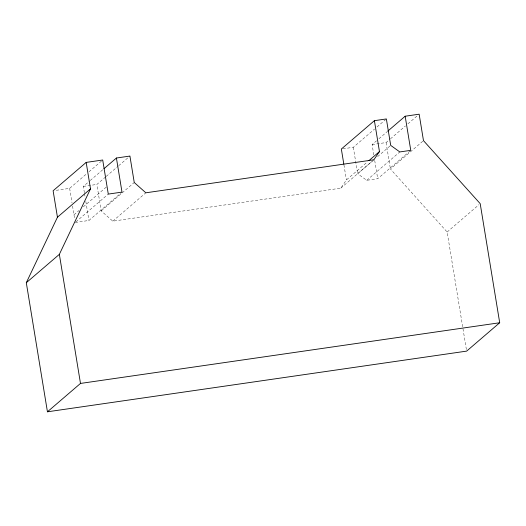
<?xml version="1.0" encoding="UTF-8"?>
<svg xmlns="http://www.w3.org/2000/svg" width="526" height="526" viewBox="0 0 526 526"><rect width="100%" height="100%" fill="white"/><g stroke="black" fill="none" stroke-linecap="round" stroke-linejoin="round"><path stroke-width="0.39" stroke-dasharray="2.63 1.97" d="M105.601 176.94L96.869 184.435L101.196 210.88L112.794 221.163L340.809 188.157L346.404 179.945L367.608 161.745M56.269 190.313L69.649 188.374L86.488 173.922M88.986 171.785L102.708 160.009M84.397 192.733L83.358 186.388L89.598 181.036M90.222 180.503L103.32 169.26M106.226 176.407L118.074 166.236M118.698 165.703L129.922 156.064M73.982 214.818L78.972 210.538M83.338 206.79L107.034 186.447M75.856 221.926L108.29 194.094M75.231 222.459L88.94 220.473L121.999 192.108M101.196 210.88L134.255 182.509M112.794 221.163L145.847 192.799M342.939 148.812L353.314 147.306L374.519 129.113M377.017 126.97L385.749 119.474M373.808 154.907L372.119 144.584L376.485 140.843M378.976 138.7L387.083 131.743M372.119 144.584L386.097 142.566L389.838 139.351M390.463 138.818L405.428 125.97M407.926 123.827L418.525 114.734M340.809 188.157L373.868 159.786M410.142 150.883L377.707 178.715L366.753 180.3L357.647 173.751L372.612 160.903M377.602 156.623L390.7 145.38M366.753 180.3L399.806 151.935M466.378 349.494L447.139 232.019L390.423 169.004L422.858 141.172M447.139 232.019L478.949 204.726M83.358 186.388L96.869 184.435M386.097 142.566L390.423 169.004M374.716 160.463L377.707 178.715M353.314 147.306L357.647 173.751M343.938 164.888L346.404 179.945M84.528 193.522L85.179 197.487M85.823 201.451L88.94 220.473M69.649 188.374L72.009 202.799M72.535 206.001L74.731 219.401"/><path stroke-width="0.79" d="M26.3 282.725L57.446 217.212L90.505 188.841L86.172 162.403L102.708 160.009L108.29 194.094L121.999 192.108L116.417 158.024L129.922 156.064L134.255 182.509L145.847 192.799L373.868 159.786L379.463 151.573L374.4 120.671L386.367 118.942L390.7 145.38L399.806 151.935L410.76 150.351L405.171 116.22L419.15 114.195L423.483 140.639L480.199 203.654L499.7 322.747L466.647 351.118L47.439 411.805L26.3 282.725L59.353 254.354L90.505 188.841M86.172 162.403L53.119 190.767L57.446 217.212M103.944 168.728L116.417 158.024M374.4 120.671L341.348 149.042L343.813 164.099M47.439 411.805L80.491 383.434L499.7 322.747M387.708 131.204L405.171 116.22M368.857 160.673L379.463 151.573M59.353 254.354L80.491 383.434"/></g></svg>
